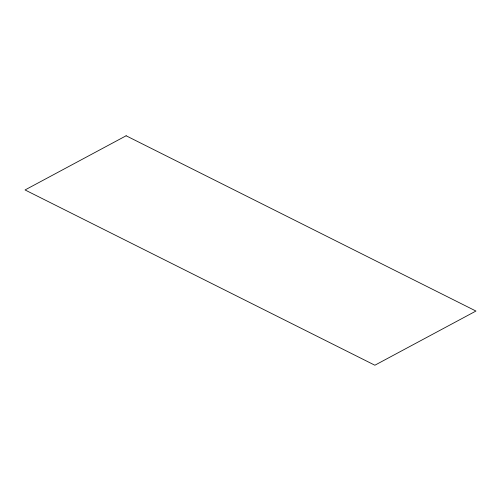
<?xml version="1.0" encoding="UTF-8"?>
<svg xmlns="http://www.w3.org/2000/svg" width="501" height="501" viewBox="0 0 501 501"><rect width="100%" height="100%" fill="white"/><g stroke="black" fill="none" stroke-linecap="round" stroke-linejoin="round"><path stroke-width="0.75" d="M126.127 135.777L25.05 189.954L374.873 365.223L475.95 311.046L126.127 135.777"/></g></svg>
